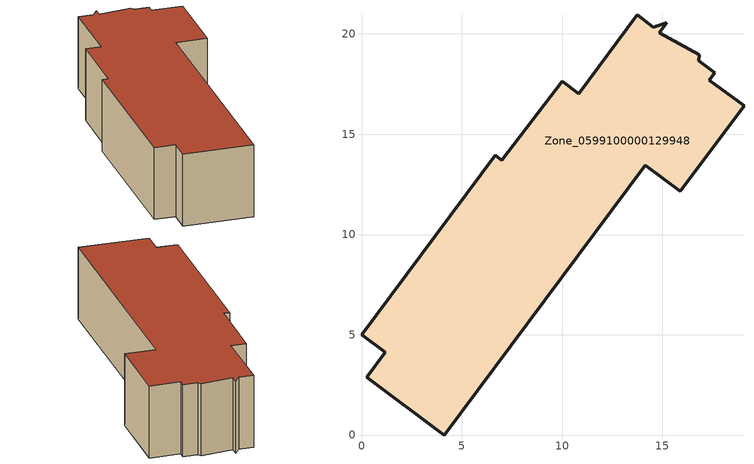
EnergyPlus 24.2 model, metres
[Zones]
Zone_0599100000129948
 floor ground (C_G): 14.16,13.45 4.13,0 0.26,2.88 1.19,4.12 0,5.01 6.67,13.95 7,13.69 10,17.64 10.82,17.02 13.76,20.95 14.55,20.33 15.21,20.56 14.84,20.06 16.83,18.96 16.82,18.67 17.62,18.06 17.35,17.7 19.07,16.42 15.89,12.16 z0
 wall outside (C_F): 15.89,12.16 19.07,16.42 17.35,17.7 17.62,18.06 16.82,18.67 16.83,18.96 14.84,20.06 15.21,20.56 14.55,20.33 13.76,20.95 10.82,17.02 10,17.64 7,13.69 6.67,13.95 0,5.01 1.19,4.12 0.26,2.88 4.13,0 14.16,13.45 15.89,12.16 z0:5.13
 roof outside (C_R): 4.13,0 14.16,13.45 15.89,12.16 19.07,16.42 17.35,17.7 17.62,18.06 16.82,18.67 16.83,18.96 14.84,20.06 15.21,20.56 14.55,20.33 13.76,20.95 10.82,17.02 10,17.64 7,13.69 6.67,13.95 0,5.01 1.19,4.12 0.26,2.88 z5.13
[BUILDING]
Pand.0599100000129948: North Axis=0; Terrain=City; Loads Convergence Tolerance Value=0.04; Temperature Convergence Tolerance Value=0.4; Solar Distribution=FullExterior; Maximum Number of Warmup Days=25; Minimum Number of Warmup Days=1
[Site:Location]
Rotterdam.The.Hague.AP_ZH_NLD Design_Conditions: Latitude=51.96; Longitude=4.45; Time Zone=1; Elevation=-4.5
[SITE:GROUNDTEMPERATURE:BUILDINGSURFACE]
18, 18, 18, 18, 18, 18, 18, 18, 18, 18, 18, 18
[MATERIAL] Thermal Absorptance=0.9; Solar Absorptance=0.7; Visible Absorptance=0.7
Name | Roughness | Thickness | Conductivity | Density | Specific Heat
G.TC.1946 | MediumSmooth | 0.15 | 1 | 540 | 1210
F.TC.1946 | Rough | 0.3 | 0.857143 | 1920 | 840
R.TC.1946 | MediumRough | 0.2 | 0.909091 | 1500 | 1000
[CONSTRUCTION]
C_G: G.TC.1946
C_F: F.TC.1946
C_R: R.TC.1946
[ZONE]
Zone_0599100000129948: Type=1; Multiplier=1; Ceiling Height=Autocalculate; Volume=Autocalculate; Floor Area=autocalculate; Part of Total Floor Area=Yes
[ZONEINFILTRATION:DESIGNFLOWRATE]
Infil_Zone_0599100000129948: Zone or ZoneList or Space or SpaceList=Zone_0599100000129948; Schedule=AlwaysOn; Design Flow Rate Calculation Method=Flow/Area; Flow Rate per Floor Area=0.003; Constant Term Coefficient=1; Temperature Term Coefficient=0; Velocity Term Coefficient=0; Velocity Squared Term Coefficient=0
[HVACTEMPLATE:ZONE:IDEALLOADSAIRSYSTEM]
Zone_0599100000129948: Maximum Heating Supply Air Temperature=50; Minimum Cooling Supply Air Temperature=13; Maximum Heating Supply Air Humidity Ratio=0.0156; Minimum Cooling Supply Air Humidity Ratio=0.0077; Heating Limit=NoLimit; Cooling Limit=NoLimit; Dehumidification Control Type=ConstantSensibleHeatRatio; Cooling Sensible Heat Ratio=0.7; Dehumidification Setpoint=60; Humidification Control Type=None; Humidification Setpoint=30; Outdoor Air Method=None; Outdoor Air Flow Rate per Person=0.00944; Outdoor Air Flow Rate per Zone Floor Area=0; Outdoor Air Flow Rate per Zone=0; Demand Controlled Ventilation Type=None; Outdoor Air Economizer Type=NoEconomizer; Heat Recovery Type=None; Sensible Heat Recovery Effectiveness=0.7; Latent Heat Recovery Effectiveness=0.65
[ZONECONTROL:THERMOSTAT]
ThermostatControl_Zone_0599100000129948: Zone or ZoneList=Zone_0599100000129948; Control Type Schedule=DualSetpointControlType; Control 1=Thermostat_Zone_0599100000129948; Temperature Difference Between Cutout And Setpoint=0
[THERMOSTATSETPOINT:DUALSETPOINT]
Thermostat_Zone_0599100000129948: Heating Setpoint Temperature Schedule=HeatingSetpoint_Zone_0599100000129948; Cooling Setpoint Temperature Schedule=CoolingSetpoint_Zone_0599100000129948
[SCHEDULE:COMPACT]
HeatingSetpoint_Zone_0599100000129948: Through: 12/31, For: AllDays, Until: 24:00, 21
CoolingSetpoint_Zone_0599100000129948: Through: 12/31, For: AllDays, Until: 24:00, 24
DualSetpointControlType: Through: 12/31, For: AllDays, Until: 24:00, 4
AlwaysOn: Through: 12/31, For: AllDays, Until: 24:00, 1
